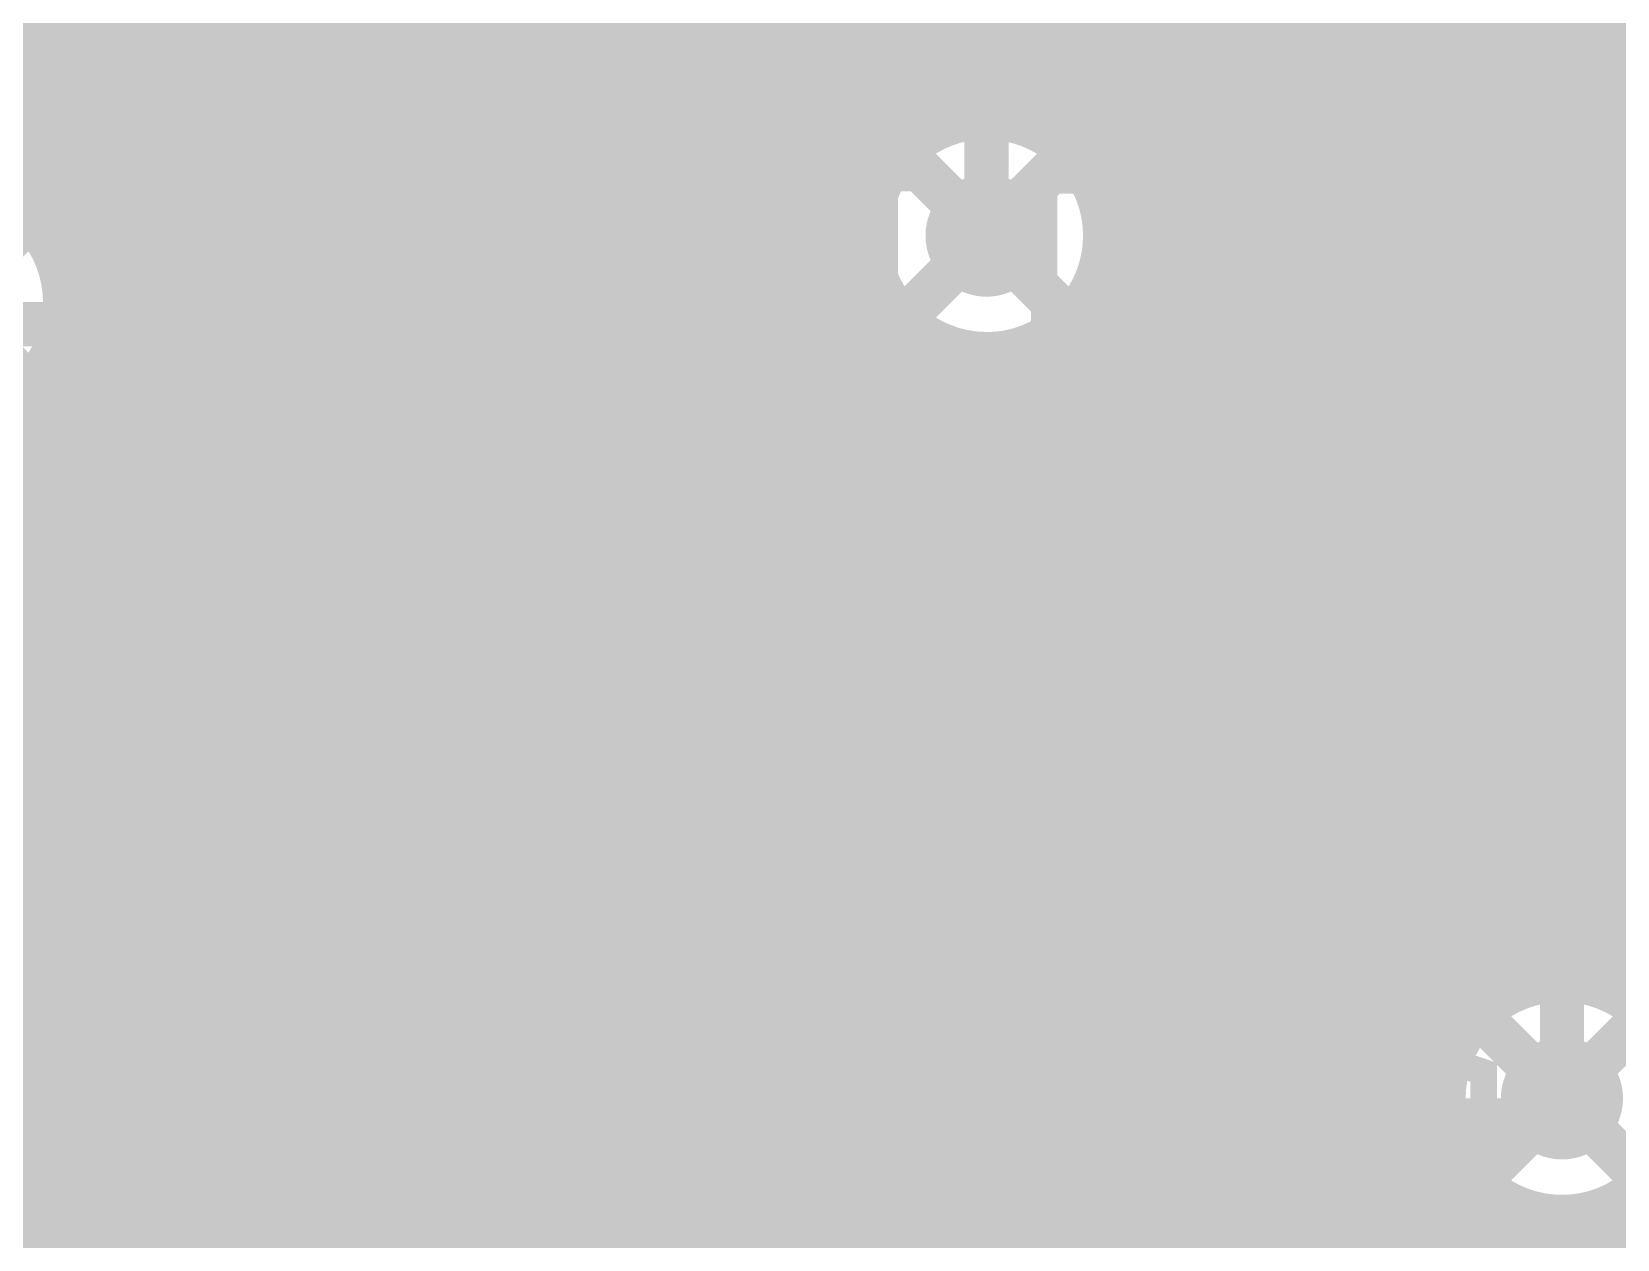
# Model space of a CAD drawing. Extents: x -5 to 112, y -62 to 71.
# Drawn here: x 34.02 to 43.12, y 48.09 to 55.02 of the extents above; entities that cross this region are included whole.
import ezdxf

# ---------------------------------------------------------------- set-up
doc = ezdxf.new("R2010")
doc.units = 0
doc.header["$MEASUREMENT"] = 0
doc.layers.get('0').update_dxf_attribs({"linetype": 'CONTINUOUS'})
for name, color, linetype in [('25-336-0_BOT', 7, 'CONTINUOUS'), ('25-336-0_DRD', 7, 'CONTINUOUS'), ('25-336-0_DRL', 2, 'CONTINUOUS'), ('25-336-0_IN1', 4, 'CONTINUOUS'), ('25-336-0_IN2', 3, 'CONTINUOUS'), ('25-336-0_SMT', 10, 'CONTINUOUS'), ('25-336-0_SPT', 14, 'CONTINUOUS'), ('25-336-0_SST', 9, 'CONTINUOUS'), ('25-336-0_TOP', 12, 'CONTINUOUS'), ('THRUHOLE_TAP', 8, 'CONTINUOUS')]:
    doc.layers.add(name, color=color, linetype=linetype)

# ---------------------------------------------------------------- blocks, each defined once
blk = doc.blocks.new('ROUND_11')
at = {"const_width": 0.35052}
blk.add_lwpolyline([(-0.17526, 0, 1), (0.17526, 0, 1)], format="xyb", close=True, dxfattribs=at)
blk = doc.blocks.new('ROUND_81')
at = {"const_width": 0.10033}
blk.add_lwpolyline([(-0.050164, 0, 1), (0.050164, 0, 1)], format="xyb", close=True, dxfattribs=at)
blk = doc.blocks.new('ROUND_82')
at = {"const_width": 0.10033}
blk.add_lwpolyline([(-0.050164, 0, 1), (0.050164, 0, 1)], format="xyb", close=True, dxfattribs=at)
blk = doc.blocks.new('ROUND_65')
at = {"const_width": 0.35052}
blk.add_lwpolyline([(-0.17526, 0, 1), (0.17526, 0, 1)], format="xyb", close=True, dxfattribs=at)
blk = doc.blocks.new('ROUND_68')
at = {"const_width": 0.35052}
blk.add_lwpolyline([(-0.17526, 0, 1), (0.17526, 0, 1)], format="xyb", close=True, dxfattribs=at)
blk = doc.blocks.new('RECTANGLE_2')
blk.add_solid([(0.4826, 0.4064), (0.4826, -0.4064), (-0.4826, 0.4064), (-0.4826, -0.4064)])
blk = doc.blocks.new('RECTANGLE_50')
blk.add_solid([(0.17526, 0.508), (0.17526, -0.508), (-0.17526, 0.508), (-0.17526, -0.508)])
blk = doc.blocks.new('ROUND_73')
at = {"const_width": 0.10033}
blk.add_lwpolyline([(-0.050164, 0, 1), (0.050164, 0, 1)], format="xyb", close=True, dxfattribs=at)

msp = doc.modelspace()

# ---------------------------------------------------------------- linework, layer by layer
at = {"layer": '25-336-0_BOT', "const_width": 0.254}
for points in [[(35.1282, 70.231), (35.1282, 34.4297)], [(35.3568, 70.231), (35.3568, 34.4297)], [(35.5854, 70.231), (35.5854, 38.80358)], [(35.814, 70.231), (35.814, 39.10584)], [(36.0426, 70.231), (36.0426, 39.2938)], [(36.2712, 70.231), (36.2712, 43.56608)], [(36.4998, 70.231), (36.4998, 43.77436)], [(36.7284, 70.231), (36.7284, 43.85056)], [(36.957, 70.231), (36.957, 43.84802)], [(37.1856, 70.231), (37.1856, 43.75912)], [(37.4142, 70.231), (37.4142, 43.6372)], [(37.6428, 70.231), (37.6428, 43.6372)], [(37.8714, 70.231), (37.8714, 43.6372)], [(38.1, 70.231), (38.1, 43.6372)], [(38.3286, 70.231), (38.3286, 43.6372)], [(38.5572, 70.231), (38.5572, 43.6372)], [(38.7858, 70.231), (38.7858, 43.60164)], [(39.0144, 70.231), (39.0144, 54.32552)], [(40.8432, 70.231), (40.8432, 43.0022)], [(41.0718, 70.231), (41.0718, 43.0022)], [(41.3004, 70.231), (41.3004, 43.0022)], [(41.529, 70.231), (41.529, 43.75912)], [(41.7576, 70.231), (41.7576, 44.94276)], [(41.9862, 70.231), (41.9862, 45.17136)], [(42.2148, 70.231), (42.2148, 49.24298)], [(34.29, 61.087), (34.29, 42.418)], [(34.8996, 60.78474), (34.8996, 42.71772)], [(34.7472, 60.58408), (34.7472, 42.92092)], [(39.497, 53.848), (39.497, 57.277), (40.005, 57.785)], [(42.799, 48.895), (42.799, 56.261), (44.323, 57.785), (44.45, 57.785)], [(40.6146, 57.48274), (40.6146, 43.0022)], [(39.0398, 57.277), (39.0398, 54.35092)], [(40.386, 57.22112), (40.386, 43.0022)], [(40.1574, 57.12206), (40.1574, 54.00802)], [(39.9542, 57.0865), (39.9542, 54.35092)], [(42.3418, 56.261), (42.3418, 49.39792)], [(39.0398, 55.0926), (34.7472, 55.0926)], [(42.3418, 55.0926), (39.9542, 55.0926)], [(39.0398, 54.864), (34.7472, 54.864)], [(42.3418, 54.864), (39.9542, 54.864)], [(39.0398, 54.6354), (34.7472, 54.6354)], [(42.3418, 54.6354), (39.9542, 54.6354)], [(39.0398, 54.4068), (34.7472, 54.4068)], [(42.3418, 54.4068), (39.9542, 54.4068)], [(38.90264, 54.1782), (34.7472, 54.1782)], [(42.3418, 54.1782), (40.09136, 54.1782)], [(38.8239, 53.9496), (34.7472, 53.9496)], [(42.3418, 53.9496), (40.16756, 53.9496)], [(38.82898, 53.721), (34.7472, 53.721)], [(40.1574, 53.68544), (40.1574, 43.0022)], [(42.3418, 53.721), (40.16502, 53.721)], [(38.91788, 53.4924), (34.7472, 53.4924)], [(42.3418, 53.4924), (40.07612, 53.4924)], [(39.0144, 53.36794), (39.0144, 43.41876)], [(39.9288, 53.32222), (39.9288, 43.0022)], [(39.14902, 53.2638), (34.7472, 53.2638)], [(39.243, 53.21808), (39.243, 43.19016)], [(39.7002, 53.19776), (39.7002, 43.0022)], [(42.3418, 53.2638), (39.84498, 53.2638)], [(39.4716, 53.16728), (39.4716, 43.0022)], [(42.3418, 53.0352), (34.7472, 53.0352)], [(42.3418, 52.8066), (34.7472, 52.8066)], [(42.3418, 52.578), (34.7472, 52.578)], [(42.3418, 52.3494), (34.7472, 52.3494)], [(42.3418, 52.1208), (34.7472, 52.1208)], [(42.3418, 51.8922), (34.7472, 51.8922)], [(42.3418, 51.6636), (34.7472, 51.6636)], [(42.3418, 51.435), (34.7472, 51.435)], [(42.3418, 51.2064), (34.7472, 51.2064)], [(42.3418, 50.9778), (34.7472, 50.9778)], [(42.3418, 50.7492), (34.7472, 50.7492)], [(42.3418, 50.5206), (34.7472, 50.5206)], [(42.3418, 50.292), (34.7472, 50.292)], [(42.3418, 50.0634), (34.7472, 50.0634)], [(42.3418, 49.8348), (34.7472, 49.8348)], [(42.3418, 49.6062), (34.7472, 49.6062)], [(42.31894, 49.3776), (34.7472, 49.3776)], [(42.16908, 49.149), (34.7472, 49.149)], [(42.11828, 48.9204), (34.7472, 48.9204)], [(42.14876, 48.6918), (34.7472, 48.6918)], [(42.2148, 48.54702), (42.2148, 45.39996)], [(42.27322, 48.4632), (34.7472, 48.4632)], [(42.4434, 48.31588), (42.4434, 45.62856)], [(43.1292, 48.30064), (43.1292, 46.26864)], [(42.63644, 48.2346), (34.7472, 48.2346)], [(42.672, 48.22698), (42.672, 45.85716)], [(42.9006, 48.2219), (42.9006, 46.08576)], [(50.419, 48.2346), (42.95902, 48.2346)], [(50.419, 48.006), (34.7472, 48.006)]]:
    msp.add_lwpolyline(points, dxfattribs=at)
for points in [[(39.0398, 54.35092, 0.2113087), (38.81732, 53.848)], [(40.17772, 53.848, 0.2113087), (39.9549, 54.35169)], [(38.81628, 53.848, 0.4142136), (39.497, 53.16728)], [(39.497, 53.16728, 0.4142136), (40.17772, 53.848)], [(42.3418, 49.39792, 0.2113087), (42.11932, 48.895)], [(42.11828, 48.895, 0.4142136), (42.799, 48.21428)], [(42.799, 48.21428, 0.4142136), (43.47972, 48.895)]]:
    msp.add_lwpolyline(points, format="xyb", dxfattribs=at)
at = {"layer": '25-336-0_DRD', "const_width": 0.254}
for points in [[(42.799, 55.626), (40.259, 53.086)], [(42.799, 53.086), (40.259, 55.626)], [(42.799, 55.626), (40.259, 53.086)], [(42.799, 53.086), (40.259, 55.626)], [(42.799, 55.626), (40.259, 53.086)], [(42.799, 53.086), (40.259, 55.626)], [(40.767, 55.118), (38.227, 52.578)], [(40.767, 52.578), (38.227, 55.118)], [(34.798, 54.737), (32.258, 52.197)], [(34.798, 52.197), (32.258, 54.737)], [(40.767, 54.102), (38.227, 51.562)], [(40.767, 51.562), (38.227, 54.102)], [(40.767, 54.102), (38.227, 51.562)], [(40.767, 51.562), (38.227, 54.102)], [(40.767, 54.102), (38.227, 51.562)], [(40.767, 51.562), (38.227, 54.102)], [(34.544, 51.943), (32.004, 49.403)], [(34.544, 49.403), (32.004, 51.943)], [(37.592, 51.435), (35.052, 48.895)], [(37.592, 48.895), (35.052, 51.435)], [(44.069, 50.165), (41.529, 47.625)], [(44.069, 47.625), (41.529, 50.165)]]:
    msp.add_lwpolyline(points, dxfattribs=at)
at = {"layer": '25-336-0_IN1', "const_width": 0.254}
for points in [[(35.1536, 69.85), (35.1536, 28.067)], [(35.3822, 69.85), (35.3822, 34.16808)], [(35.6108, 69.85), (35.6108, 38.84676)], [(35.8394, 69.85), (35.8394, 39.13124)], [(36.068, 69.85), (36.068, 39.30904)], [(36.2966, 69.85), (36.2966, 43.60164)], [(36.5252, 69.85), (36.5252, 43.78706)], [(36.7538, 69.85), (36.7538, 43.85564)], [(36.9824, 69.85), (36.9824, 43.84294)], [(37.211, 69.85), (37.211, 43.74388)], [(37.4396, 69.85), (37.4396, 43.47972)], [(37.6682, 69.85), (37.6682, 39.25824)], [(37.8968, 69.85), (37.8968, 39.0525)], [(38.1254, 69.85), (38.1254, 38.70452)], [(38.354, 69.85), (38.354, 28.56992)], [(38.5826, 69.85), (38.5826, 28.41752)], [(38.8112, 69.85), (38.8112, 28.067)], [(39.0398, 69.85), (39.0398, 54.35092)], [(39.2684, 69.85), (39.2684, 54.48808)], [(40.8686, 69.85), (40.8686, 28.067)], [(41.0972, 69.85), (41.0972, 28.067)], [(41.3258, 69.85), (41.3258, 28.067)], [(41.5544, 69.85), (41.5544, 43.78452)], [(41.783, 69.85), (41.783, 43.93692)], [(42.0116, 69.85), (42.0116, 43.98518)], [(42.2402, 69.85), (42.2402, 49.28108)], [(42.4688, 69.85), (42.4688, 49.48936)], [(42.6974, 69.85), (42.6974, 49.56556)], [(42.926, 69.85), (42.926, 49.56302)], [(43.1546, 69.85), (43.1546, 49.47412)], [(34.925, 60.84316), (34.925, 42.6593)], [(34.6964, 60.5409), (34.6964, 42.96156)], [(34.0106, 60.46724), (34.0106, 53.94452)], [(34.2392, 60.40882), (34.2392, 43.09618)], [(34.4678, 60.42914), (34.4678, 43.07332)], [(40.64, 57.54116), (40.64, 28.067)], [(39.497, 57.33288), (39.497, 54.52872)], [(40.4114, 57.2389), (40.4114, 28.067)], [(39.7256, 57.16524), (39.7256, 54.48808)], [(40.1828, 57.12714), (40.1828, 28.067)], [(39.9542, 57.10682), (39.9542, 54.35092)], [(69.09816, 55.0926), (31.3182, 55.0926)], [(59.87288, 54.864), (31.3182, 54.864)], [(59.70524, 54.6354), (31.3182, 54.6354)], [(39.10838, 54.4068), (31.3182, 54.4068)], [(59.64682, 54.4068), (39.88308, 54.4068)], [(38.90264, 54.1782), (31.3182, 54.1782)], [(59.66714, 54.1782), (40.09136, 54.1782)], [(38.8239, 53.9496), (34.00552, 53.9496)], [(59.7789, 53.9496), (40.16756, 53.9496)], [(38.82898, 53.721), (34.15792, 53.721)], [(60.08116, 53.721), (40.16502, 53.721)], [(38.91788, 53.4924), (34.20618, 53.4924)], [(53.19268, 53.4924), (40.07612, 53.4924)], [(39.0398, 53.34508), (39.0398, 28.067)], [(39.9542, 53.34508), (39.9542, 28.067)], [(39.14902, 53.2638), (34.1757, 53.2638)], [(39.2684, 53.20792), (39.2684, 28.067)], [(39.7256, 53.20792), (39.7256, 28.067)], [(52.5526, 53.2638), (39.84498, 53.2638)], [(39.497, 53.16728), (39.497, 28.067)], [(52.28336, 53.0352), (34.05378, 53.0352)], [(34.0106, 52.98694), (34.0106, 43.03776)], [(52.11318, 52.8066), (33.68802, 52.8066)], [(52.00396, 52.578), (31.3182, 52.578)], [(51.93792, 52.3494), (31.3182, 52.3494)], [(51.90998, 52.1208), (31.3182, 52.1208)], [(51.92014, 51.8922), (31.3182, 51.8922)], [(45.16374, 51.6636), (31.3182, 51.6636)], [(44.90212, 51.435), (31.3182, 51.435)], [(44.80306, 51.2064), (33.69564, 51.2064)], [(44.79036, 50.9778), (33.88106, 50.9778)], [(44.85894, 50.7492), (33.94964, 50.7492)], [(45.04436, 50.5206), (33.93694, 50.5206)], [(89.24544, 50.292), (33.83788, 50.292)], [(89.25052, 50.0634), (33.57372, 50.0634)], [(89.28862, 49.8348), (31.3182, 49.8348)], [(61.12002, 49.6062), (31.3182, 49.6062)], [(42.31894, 49.3776), (31.3182, 49.3776)], [(42.16908, 49.149), (31.3182, 49.149)], [(42.11828, 48.9204), (31.3182, 48.9204)], [(42.14876, 48.6918), (31.3182, 48.6918)], [(42.2402, 48.50638), (42.2402, 43.9547)], [(42.27322, 48.4632), (31.3182, 48.4632)], [(42.4688, 48.30064), (42.4688, 43.83278)], [(43.1546, 48.31588), (43.1546, 39.36746)], [(42.63644, 48.2346), (31.3182, 48.2346)], [(42.6974, 48.2219), (42.6974, 43.46702)], [(42.926, 48.22698), (42.926, 39.22014)], [(65.48628, 48.2346), (42.95902, 48.2346)], [(65.53708, 48.006), (31.3182, 48.006)]]:
    msp.add_lwpolyline(points, dxfattribs=at)
for points in [[(39.497, 54.52872, 0.4142136), (38.81628, 53.848)], [(40.17772, 53.848, 0.4142136), (39.497, 54.52872)], [(34.20872, 53.467, 0.4142136), (33.528, 54.14772)], [(38.81628, 53.848, 0.4142136), (39.497, 53.16728)], [(39.497, 53.16728, 0.4142136), (40.17772, 53.848)], [(33.528, 52.78628, 0.4142136), (34.20872, 53.467)], [(33.95472, 50.673, 0.4142136), (33.274, 51.35372)], [(33.274, 49.99228, 0.4142136), (33.95472, 50.673)], [(42.799, 49.57572, 0.4142136), (42.11828, 48.895)], [(43.47972, 48.895, 0.4142136), (42.799, 49.57572)], [(42.11828, 48.895, 0.4142136), (42.799, 48.21428)], [(42.799, 48.21428, 0.4142136), (43.47972, 48.895)]]:
    msp.add_lwpolyline(points, format="xyb", dxfattribs=at)
at = {"layer": '25-336-0_IN2', "const_width": 0.254}
for points in [[(35.1536, 69.85), (35.1536, 28.067)], [(35.3822, 69.85), (35.3822, 34.16808)], [(35.6108, 69.85), (35.6108, 38.84676)], [(35.8394, 69.85), (35.8394, 39.13124)], [(36.068, 69.85), (36.068, 39.30904)], [(36.2966, 69.85), (36.2966, 43.60164)], [(36.5252, 69.85), (36.5252, 43.78706)], [(36.7538, 69.85), (36.7538, 43.85564)], [(36.9824, 69.85), (36.9824, 43.84294)], [(37.211, 69.85), (37.211, 43.74388)], [(37.4396, 69.85), (37.4396, 43.47972)], [(37.6682, 69.85), (37.6682, 39.25824)], [(37.8968, 69.85), (37.8968, 39.0525)], [(38.1254, 69.85), (38.1254, 38.70452)], [(38.354, 69.85), (38.354, 28.56992)], [(38.5826, 69.85), (38.5826, 28.41752)], [(38.8112, 69.85), (38.8112, 28.067)], [(39.0398, 69.85), (39.0398, 54.35092)], [(39.2684, 69.85), (39.2684, 54.48808)], [(40.8686, 69.85), (40.8686, 28.067)], [(41.0972, 69.85), (41.0972, 28.067)], [(41.3258, 69.85), (41.3258, 28.067)], [(41.5544, 69.85), (41.5544, 43.78452)], [(41.783, 69.85), (41.783, 43.93692)], [(42.0116, 69.85), (42.0116, 43.98518)], [(42.2402, 69.85), (42.2402, 49.28108)], [(42.4688, 69.85), (42.4688, 49.48936)], [(42.6974, 69.85), (42.6974, 49.56556)], [(42.926, 69.85), (42.926, 49.56302)], [(43.1546, 69.85), (43.1546, 49.47412)], [(34.925, 60.84316), (34.925, 42.6593)], [(34.6964, 60.5409), (34.6964, 42.96156)], [(34.0106, 60.46724), (34.0106, 53.94452)], [(34.2392, 60.40882), (34.2392, 43.09618)], [(34.4678, 60.42914), (34.4678, 43.07332)], [(40.64, 57.54116), (40.64, 28.067)], [(39.497, 57.33288), (39.497, 54.52872)], [(40.4114, 57.2389), (40.4114, 28.067)], [(39.7256, 57.16524), (39.7256, 54.48808)], [(40.1828, 57.12714), (40.1828, 28.067)], [(39.9542, 57.10682), (39.9542, 54.35092)], [(69.09816, 55.0926), (28.98394, 55.0926)], [(59.87288, 54.864), (28.88488, 54.864)], [(59.70524, 54.6354), (28.62072, 54.6354)], [(39.10838, 54.4068), (9.41578, 54.4068)], [(59.64682, 54.4068), (39.88308, 54.4068)], [(38.90264, 54.1782), (9.5377, 54.1782)], [(59.66714, 54.1782), (40.09136, 54.1782)], [(38.8239, 53.9496), (34.00552, 53.9496)], [(59.7789, 53.9496), (40.16756, 53.9496)], [(38.82898, 53.721), (34.15792, 53.721)], [(60.08116, 53.721), (40.16502, 53.721)], [(38.91788, 53.4924), (34.20618, 53.4924)], [(53.19268, 53.4924), (40.07612, 53.4924)], [(39.0398, 53.34508), (39.0398, 28.067)], [(39.9542, 53.34508), (39.9542, 28.067)], [(39.14902, 53.2638), (34.1757, 53.2638)], [(39.2684, 53.20792), (39.2684, 28.067)], [(39.7256, 53.20792), (39.7256, 28.067)], [(52.5526, 53.2638), (39.84498, 53.2638)], [(39.497, 53.16728), (39.497, 28.067)], [(52.28336, 53.0352), (34.05378, 53.0352)], [(34.0106, 52.98694), (34.0106, 43.03776)], [(52.11318, 52.8066), (33.68802, 52.8066)], [(52.00396, 52.578), (21.39188, 52.578)], [(51.93792, 52.3494), (21.12772, 52.3494)], [(51.90998, 52.1208), (-3.937, 52.1208)], [(51.92014, 51.8922), (-3.937, 51.8922)], [(45.16374, 51.6636), (-3.937, 51.6636)], [(44.90212, 51.435), (-3.937, 51.435)], [(44.80306, 51.2064), (33.69564, 51.2064)], [(44.79036, 50.9778), (33.88106, 50.9778)], [(44.85894, 50.7492), (33.94964, 50.7492)], [(45.04436, 50.5206), (33.93694, 50.5206)], [(89.24544, 50.292), (33.83788, 50.292)], [(89.25052, 50.0634), (33.57372, 50.0634)], [(89.28862, 49.8348), (-3.937, 49.8348)], [(61.12002, 49.6062), (-3.937, 49.6062)], [(42.31894, 49.3776), (-3.937, 49.3776)], [(42.16908, 49.149), (-3.937, 49.149)], [(42.11828, 48.9204), (-3.937, 48.9204)], [(42.14876, 48.6918), (-3.937, 48.6918)], [(42.2402, 48.50638), (42.2402, 43.9547)], [(42.27322, 48.4632), (-3.937, 48.4632)], [(42.4688, 48.30064), (42.4688, 43.83278)], [(43.1546, 48.31588), (43.1546, 39.36746)], [(42.63644, 48.2346), (-3.937, 48.2346)], [(42.6974, 48.2219), (42.6974, 43.46702)], [(42.926, 48.22698), (42.926, 39.22014)], [(65.48628, 48.2346), (42.95902, 48.2346)], [(65.53708, 48.006), (-3.937, 48.006)]]:
    msp.add_lwpolyline(points, dxfattribs=at)
for points in [[(39.497, 54.52872, 0.4142136), (38.81628, 53.848)], [(40.17772, 53.848, 0.4142136), (39.497, 54.52872)], [(34.20872, 53.467, 0.4142136), (33.528, 54.14772)], [(38.81628, 53.848, 0.4142136), (39.497, 53.16728)], [(39.497, 53.16728, 0.4142136), (40.17772, 53.848)], [(33.528, 52.78628, 0.4142136), (34.20872, 53.467)], [(33.95472, 50.673, 0.4142136), (33.274, 51.35372)], [(33.274, 49.99228, 0.4142136), (33.95472, 50.673)], [(42.799, 49.57572, 0.4142136), (42.11828, 48.895)], [(43.47972, 48.895, 0.4142136), (42.799, 49.57572)], [(42.11828, 48.895, 0.4142136), (42.799, 48.21428)], [(42.799, 48.21428, 0.4142136), (43.47972, 48.895)]]:
    msp.add_lwpolyline(points, format="xyb", dxfattribs=at)
at = {"layer": '25-336-0_SST', "const_width": 0.1524}
for points in [[(38.2016, 54.38394), (38.2016, 55.39994), (38.08476, 55.22976)], [(40.64762, 54.41188), (40.64762, 55.42788), (40.52824, 55.2577)], [(37.60216, 54.55412), (37.5412, 54.38394), (37.1856, 54.38394), (37.12718, 54.55412), (37.12718, 55.22976), (37.1856, 55.39994), (37.5412, 55.39994), (37.60216, 55.22976)], [(39.15918, 54.38394), (38.6842, 54.38394), (39.15918, 55.06212), (39.15918, 55.22976), (39.10076, 55.39994), (38.74516, 55.39994), (38.6842, 55.22976)], [(39.57066, 54.91988), (39.92626, 54.91988), (40.04564, 55.09006), (40.04564, 55.2577), (39.92626, 55.42788), (39.57066, 55.42788), (39.57066, 54.41188)], [(41.18864, 54.91988), (41.54424, 54.91988), (41.60266, 54.7497), (41.60266, 54.58206), (41.54424, 54.41188), (41.18864, 54.41188), (41.13022, 54.58206), (41.13022, 54.7497), (41.36644, 55.42788)], [(39.86784, 54.91988), (40.04564, 54.41188)], [(38.32098, 54.38394), (38.08476, 54.38394)], [(40.76446, 54.41188), (40.52824, 54.41188)], [(35.3695, 54.1655), (35.3695, 51.2445), (37.0078, 51.2445), (37.0078, 54.1655), (35.3695, 54.1655)], [(37.2745, 54.1655), (37.2745, 51.2445), (38.9128, 51.2445), (38.9128, 54.1655), (37.2745, 54.1655)], [(41.4655, 51.2445), (41.4655, 54.1655), (39.8272, 54.1655), (39.8272, 51.2445), (41.4655, 51.2445)], [(41.7195, 54.1655), (41.7195, 51.2445), (43.3578, 51.2445), (43.3578, 54.1655), (41.7195, 54.1655)], [(34.6964, 52.12334), (34.6964, 51.76774), (34.86658, 51.64836), (35.03676, 51.64836), (35.2044, 51.76774), (35.2044, 52.12334), (34.1884, 52.12334)], [(34.6964, 51.82616), (34.1884, 51.64836)], [(34.1884, 50.81016), (34.1884, 51.28514), (34.86658, 50.81016), (35.03676, 50.81016), (35.2044, 50.87112), (35.2044, 51.22672), (35.03676, 51.28514)], [(41.57218, 50.44694), (41.92778, 50.44694), (42.04716, 50.61712), (42.04716, 50.78476), (41.92778, 50.95494), (41.57218, 50.95494), (41.57218, 49.93894)], [(42.88536, 49.93894), (42.41038, 49.93894), (42.88536, 50.61712), (42.88536, 50.78476), (42.8244, 50.95494), (42.4688, 50.95494), (42.41038, 50.78476)], [(34.1884, 49.97196), (34.1884, 50.44694), (34.86658, 49.97196), (35.03676, 49.97196), (35.2044, 50.03292), (35.2044, 50.38852), (35.03676, 50.44694)], [(41.86936, 50.44694), (42.04716, 49.93894)], [(40.06596, 49.38776), (39.94404, 49.38776)], [(39.9796, 49.40046), (39.9796, 49.15154)], [(40.11676, 49.33696), (40.11676, 49.21504)], [(40.12946, 49.2506), (39.88054, 49.2506)], [(36.83, 49.149), (39.25824, 49.149), (40.02024, 48.387), (40.02024, 45.61586), (40.005, 45.593), (36.76904, 45.593), (36.76904, 49.149), (36.83, 49.149)], [(41.50106, 48.6283), (41.33342, 48.68926), (41.33342, 49.04486), (41.50106, 49.10328), (42.17924, 49.10328), (42.34942, 49.04486), (42.34942, 48.68926), (42.17924, 48.6283)], [(41.33342, 47.90948), (41.33342, 48.1457)], [(41.33342, 48.02886), (42.34942, 48.02886), (42.17924, 48.1457)]]:
    msp.add_lwpolyline(points, dxfattribs=at)
for points in [[(40.005, 49.403, 0.4142136), (39.878, 49.276)], [(40.132, 49.276, 0.4142136), (40.005, 49.403)], [(39.878, 49.276, 0.4142136), (40.005, 49.149)], [(40.005, 49.149, 0.4142136), (40.132, 49.276)]]:
    msp.add_lwpolyline(points, format="xyb", dxfattribs=at)
at = {"layer": '25-336-0_TOP', "const_width": 0.254}
for points in [[(54.737, 56.642), (54.483, 56.642), (52.959, 55.118), (33.401, 55.118), (30.099, 51.816), (24.257, 51.816), (23.9649, 52.1081), (22.8981, 52.1081)], [(52.959, 54.6608), (39.26586, 54.6608)], [(39.497, 54.6608), (39.497, 54.52872)], [(39.7256, 54.6608), (39.7256, 54.48808)], [(39.9542, 54.6608), (39.9542, 54.35092)], [(40.1828, 54.6608), (40.1828, 54.1528)], [(40.4114, 54.6608), (40.4114, 54.1528)], [(40.64, 54.6608), (40.64, 54.1528)], [(40.8686, 54.6608), (40.8686, 54.1528)], [(41.0972, 54.6608), (41.0972, 54.1528)], [(41.3258, 54.6608), (41.3258, 54.1528)], [(41.5544, 54.6608), (41.5544, 53.37556)], [(41.783, 54.6608), (41.783, 54.1528)], [(42.0116, 54.6608), (42.0116, 54.1528)], [(42.2402, 54.6608), (42.2402, 54.1528)], [(42.4688, 54.6608), (42.4688, 54.1528)], [(42.6974, 54.6608), (42.6974, 54.1528)], [(42.926, 54.6608), (42.926, 54.1528)], [(43.1546, 54.6608), (43.1546, 54.1528)], [(56.46166, 54.5846), (39.40302, 54.5846)], [(39.497, 54.52872), (39.46389, 54.52791)], [(55.1942, 54.356), (39.94912, 54.356)], [(40.64, 53.4162), (40.64, 54.102), (40.894, 54.356), (41.529, 54.356)], [(40.64, 53.4162), (40.64, 54.102), (40.894, 54.356), (41.529, 54.356)], [(40.64, 53.4162), (40.64, 54.102), (40.894, 54.356), (41.529, 54.356)], [(22.8981, 50.60696), (24.19096, 50.60696), (24.892, 51.308), (30.353, 51.308), (33.274, 54.229), (39.116, 54.229), (39.497, 53.848)], [(41.4528, 54.1528), (40.10406, 54.1528)], [(40.64, 54.1528), (40.64, 53.4162)], [(41.4528, 54.1528), (41.4528, 53.27396)], [(41.7322, 54.1274), (41.4528, 54.1274)], [(41.7322, 54.1528), (41.7322, 53.55336)], [(43.3578, 54.1528), (41.7322, 54.1528)], [(41.7322, 53.8988), (41.4528, 53.8988)], [(37.2872, 53.7718), (37.0078, 53.7718)], [(37.0078, 53.7718), (37.0078, 52.7304)], [(37.211, 53.7718), (37.211, 52.451)], [(37.2872, 53.7718), (37.2872, 52.7304)], [(37.2872, 53.6702), (37.0078, 53.6702)], [(41.7322, 53.6702), (41.4528, 53.6702)], [(38.9128, 53.50002), (38.9128, 52.7304)], [(41.7322, 53.55336), (41.4528, 53.27396)], [(33.528, 53.467), (33.655, 53.34), (36.1188, 53.34), (36.195, 53.4162)], [(37.2872, 53.4416), (37.0078, 53.4416)], [(37.2872, 53.4162), (38.1, 53.4162)], [(38.1, 53.4162), (38.1508, 53.4162), (38.735, 52.832), (39.497, 52.832)], [(39.497, 52.832), (38.735, 52.832), (38.1508, 53.4162), (38.1, 53.4162)], [(39.497, 52.832), (38.735, 52.832), (38.1508, 53.4162), (38.1, 53.4162)], [(38.9509, 53.4416), (38.9128, 53.4416)], [(40.64, 51.9938), (40.8178, 51.9938), (42.2402, 53.4162), (42.545, 53.4162)], [(41.4528, 53.4162), (40.64, 53.4162)], [(41.6179, 53.4416), (41.4528, 53.4416)], [(39.0398, 53.34508), (39.0398, 52.00396)], [(37.2872, 53.213), (37.0078, 53.213)], [(39.25316, 53.213), (38.9128, 53.213)], [(39.2684, 53.20792), (39.2684, 52.23256)], [(39.7256, 53.20792), (39.7256, 52.451)], [(39.8272, 53.213), (39.7383, 53.213)], [(39.8272, 53.25364), (39.8272, 52.7304)], [(39.497, 53.16728), (39.497, 52.41544)], [(37.2872, 52.9844), (37.0078, 52.9844)], [(39.8272, 52.9844), (38.9128, 52.9844)], [(35.3822, 52.8828), (33.87598, 52.8828)], [(34.0106, 52.8828), (34.0106, 50.58156)], [(34.2392, 52.8828), (34.2392, 50.35296)], [(34.4678, 52.8828), (34.4678, 50.12436)], [(34.6964, 52.8828), (34.6964, 49.89576)], [(34.925, 52.8828), (34.925, 49.7332)], [(35.1536, 52.8828), (35.1536, 49.7332)], [(35.3822, 52.8828), (35.3822, 52.7304)], [(35.3822, 52.8828), (35.3822, 49.7332)], [(35.3822, 52.7558), (32.44596, 52.7558)], [(37.2872, 52.7558), (37.0078, 52.7558)], [(39.8272, 52.7558), (38.9128, 52.7558)], [(35.3822, 52.6796), (35.3822, 51.2572)], [(37.0078, 52.7304), (37.0078, 52.6796)], [(37.0078, 52.6796), (37.0078, 52.451)], [(37.2872, 52.7304), (37.2872, 52.6796)], [(37.2872, 52.6796), (37.2872, 52.451)], [(38.9128, 52.7304), (38.9128, 52.6796)], [(38.9128, 52.6796), (38.9128, 51.87696)], [(39.8272, 52.7304), (39.8272, 52.6796)], [(39.8272, 52.6796), (39.8272, 52.451)], [(35.3822, 52.5272), (32.21736, 52.5272)], [(37.2872, 52.5272), (37.0078, 52.5272)], [(39.8272, 52.5272), (38.9128, 52.5272)], [(37.2872, 52.451), (37.0078, 52.451)], [(39.8272, 52.451), (39.6748, 52.451)], [(35.3822, 52.2986), (31.98876, 52.2986)], [(39.35222, 52.31638), (38.9128, 51.87696)], [(39.3319, 52.2986), (38.9128, 52.2986)], [(35.3822, 52.07), (31.76016, 52.07)], [(39.1033, 52.07), (38.9128, 52.07)], [(38.1, 51.9938), (36.195, 51.9938)], [(38.1, 51.9938), (38.06952, 51.96332), (38.06952, 50.165)], [(38.71976, 50.165), (38.71976, 51.03876), (39.6748, 51.9938), (40.64, 51.9938)], [(39.37, 50.165), (40.767, 50.165), (42.545, 51.943), (42.545, 51.9938)], [(44.45, 51.9938), (42.545, 51.9938)], [(35.3822, 51.8414), (31.53156, 51.8414)], [(35.3822, 51.6128), (31.30296, 51.6128)], [(37.0078, 51.5366), (37.0078, 51.2572)], [(37.2872, 51.5366), (37.0078, 51.5366)], [(37.211, 51.5366), (37.211, 51.0032)], [(37.2872, 51.5366), (37.2872, 51.2572)], [(35.3822, 51.3842), (31.07436, 51.3842)], [(37.2872, 51.3842), (37.0078, 51.3842)], [(37.0078, 51.2572), (35.3822, 51.2572)], [(35.6108, 51.2572), (35.6108, 49.7332)], [(35.8394, 51.2572), (35.8394, 49.7332)], [(36.068, 51.2572), (36.068, 49.7332)], [(36.2966, 51.2572), (36.2966, 49.7332)], [(36.5252, 51.2572), (36.5252, 49.7332)], [(36.7538, 51.2572), (36.7538, 49.7332)], [(36.9824, 51.2572), (36.9824, 51.0032)], [(37.61232, 51.2572), (37.2872, 51.2572)], [(37.4396, 51.2572), (37.4396, 51.0032)], [(37.61232, 51.2572), (37.61232, 51.0032)], [(42.50436, 51.2572), (41.09466, 49.84496)], [(42.4688, 51.2191), (42.4688, 50.10658)], [(43.3578, 51.2572), (42.50436, 51.2572)], [(42.6974, 51.2572), (42.6974, 50.1142)], [(42.926, 51.2572), (42.926, 50.1142)], [(43.1546, 51.2572), (43.1546, 50.1015)], [(37.61232, 51.1556), (33.75152, 51.1556)], [(44.7929, 51.1556), (42.40276, 51.1556)], [(36.91636, 50.927), (33.90392, 50.927)], [(37.5666, 51.0032), (36.91636, 51.0032), (36.91636, 49.7332)], [(37.41928, 51.0032), (37.41928, 50.165)], [(37.61232, 51.0032), (37.5666, 51.0032)], [(44.79798, 50.927), (42.17416, 50.927)], [(42.2402, 50.9905), (42.2402, 49.99736)], [(42.0116, 50.7619), (42.0116, 49.76876)], [(33.274, 50.673), (34.671, 49.276), (42.164, 49.276), (42.545, 49.657), (43.053, 49.657), (43.434, 49.276), (48.006, 49.276), (48.26, 49.53), (48.26, 50.165)], [(33.95218, 50.63998), (33.94979, 50.67277)], [(36.91636, 50.6984), (33.95218, 50.6984)], [(44.88688, 50.6984), (41.94556, 50.6984)], [(33.95218, 50.63998), (34.85896, 49.7332)], [(36.91636, 50.4698), (34.12236, 50.4698)], [(45.11802, 50.4698), (41.71696, 50.4698)], [(41.783, 50.5333), (41.783, 49.7332)], [(41.5544, 50.3047), (41.5544, 49.7332)], [(36.91636, 50.2412), (34.35096, 50.2412)], [(45.80636, 50.2412), (41.48836, 50.2412)], [(22.8981, 50.10658), (32.5628, 50.10658), (33.909, 48.768), (42.672, 48.768), (42.799, 48.895)], [(36.322, 50.165), (37.41928, 50.165)], [(36.91636, 50.165), (37.41928, 50.165)], [(43.053, 50.1142), (42.545, 50.1142)], [(36.91636, 50.0126), (34.57956, 50.0126)], [(42.25798, 50.0126), (41.25976, 50.0126)], [(41.3258, 50.0761), (41.3258, 49.7332)], [(42.22242, 49.97958), (41.9735, 49.7332)], [(41.0972, 49.8475), (41.0972, 49.7332)], [(36.91636, 49.784), (34.80816, 49.784)], [(42.0243, 49.784), (41.01846, 49.784)], [(36.91636, 49.7332), (34.85896, 49.7332)], [(41.9735, 49.7332), (40.91686, 49.7332)], [(61.468, 49.022), (61.468, 46.355), (60.452, 45.339), (56.515, 45.339), (53.721, 48.133), (33.782, 48.133), (32.3088, 49.6062), (22.8981, 49.6062)]]:
    msp.add_lwpolyline(points, dxfattribs=at)
for points in [[(39.43858, 54.55158, 0.1133182), (39.26557, 54.65998)], [(39.43858, 54.55158, 0.1133182), (39.26557, 54.65998)], [(40.10406, 54.1528, 0.2836271), (39.497, 54.52618)], [(38.9128, 53.50002, 0.2643037), (39.497, 53.16802)], [(39.497, 53.16728, 0.1274576), (39.82759, 53.25294)], [(39.6748, 52.451, 0.1989132), (39.35151, 52.31709)], [(39.6748, 52.451, 0.1989132), (39.35151, 52.31709)], [(33.95472, 50.673, 0.4142136), (33.274, 51.35372)], [(42.545, 50.1142, 0.1989132), (42.22171, 49.98029)], [(42.545, 50.1142, 0.1989132), (42.22171, 49.98029)], [(43.37558, 49.97958, 0.1989124), (43.053, 50.1132)], [(40.91686, 49.7332, 0.113317), (41.09019, 49.84181)], [(40.91686, 49.7332, 0.113317), (41.09019, 49.84181)]]:
    msp.add_lwpolyline(points, format="xyb", dxfattribs=at)

# ---------------------------------------------------------------- block references
at = {"layer": '25-336-0_BOT'}
for p in [(41.529, 54.356), (39.497, 53.848), (39.497, 52.832), (36.322, 50.165), (42.799, 48.895)]:
    msp.add_blockref('ROUND_11', p, dxfattribs=at)
at = {"layer": '25-336-0_DRL'}
for name, p in [('ROUND_82', (41.529, 54.356)), ('ROUND_81', (39.497, 53.848)), ('ROUND_82', (39.497, 52.832)), ('ROUND_82', (36.322, 50.165)), ('ROUND_81', (42.799, 48.895))]:
    msp.add_blockref(name, p, dxfattribs=at)
at = {"layer": '25-336-0_IN1'}
for name, p in [('ROUND_65', (41.529, 54.356)), ('ROUND_68', (39.497, 53.848)), ('ROUND_65', (39.497, 52.832)), ('ROUND_65', (36.322, 50.165)), ('ROUND_68', (42.799, 48.895))]:
    msp.add_blockref(name, p, dxfattribs=at)
at = {"layer": '25-336-0_IN2'}
for name, p in [('ROUND_65', (41.529, 54.356)), ('ROUND_68', (39.497, 53.848)), ('ROUND_65', (39.497, 52.832)), ('ROUND_65', (36.322, 50.165)), ('ROUND_68', (42.799, 48.895))]:
    msp.add_blockref(name, p, dxfattribs=at)
at = {"layer": '25-336-0_SMT'}
for name, p in [('RECTANGLE_2', (36.195, 53.4162)), ('RECTANGLE_2', (38.1, 53.4162)), ('RECTANGLE_2', (40.64, 53.4162)), ('RECTANGLE_2', (42.545, 53.4162)), ('RECTANGLE_2', (36.195, 51.9938)), ('RECTANGLE_2', (38.1, 51.9938)), ('RECTANGLE_2', (40.64, 51.9938)), ('RECTANGLE_2', (42.545, 51.9938)), ('RECTANGLE_50', (37.41928, 50.165)), ('RECTANGLE_50', (38.06952, 50.165)), ('RECTANGLE_50', (38.71976, 50.165)), ('RECTANGLE_50', (39.37, 50.165))]:
    msp.add_blockref(name, p, dxfattribs=at)
at = {"layer": '25-336-0_SPT'}
for name, p in [('RECTANGLE_2', (36.195, 53.4162)), ('RECTANGLE_2', (38.1, 53.4162)), ('RECTANGLE_2', (40.64, 53.4162)), ('RECTANGLE_2', (42.545, 53.4162)), ('RECTANGLE_2', (36.195, 51.9938)), ('RECTANGLE_2', (38.1, 51.9938)), ('RECTANGLE_2', (40.64, 51.9938)), ('RECTANGLE_2', (42.545, 51.9938)), ('RECTANGLE_50', (37.41928, 50.165)), ('RECTANGLE_50', (38.06952, 50.165)), ('RECTANGLE_50', (38.71976, 50.165)), ('RECTANGLE_50', (39.37, 50.165))]:
    msp.add_blockref(name, p, dxfattribs=at)
at = {"layer": '25-336-0_TOP'}
for name, p in [('ROUND_11', (41.529, 54.356)), ('ROUND_11', (39.497, 53.848)), ('RECTANGLE_2', (36.195, 53.4162)), ('RECTANGLE_2', (38.1, 53.4162)), ('RECTANGLE_2', (40.64, 53.4162)), ('RECTANGLE_2', (42.545, 53.4162)), ('ROUND_11', (39.497, 52.832)), ('RECTANGLE_2', (36.195, 51.9938)), ('RECTANGLE_2', (38.1, 51.9938)), ('RECTANGLE_2', (40.64, 51.9938)), ('RECTANGLE_2', (42.545, 51.9938)), ('RECTANGLE_50', (37.41928, 50.165)), ('RECTANGLE_50', (38.06952, 50.165)), ('RECTANGLE_50', (38.71976, 50.165)), ('RECTANGLE_50', (39.37, 50.165)), ('ROUND_11', (36.322, 50.165)), ('ROUND_11', (42.799, 48.895))]:
    msp.add_blockref(name, p, dxfattribs=at)
at = {"layer": 'THRUHOLE_TAP'}
for p in [(41.529, 54.356), (39.497, 53.848), (39.497, 52.832), (36.322, 50.165), (42.799, 48.895)]:
    msp.add_blockref('ROUND_73', p, dxfattribs=at)

doc.saveas('drawing.dxf')
